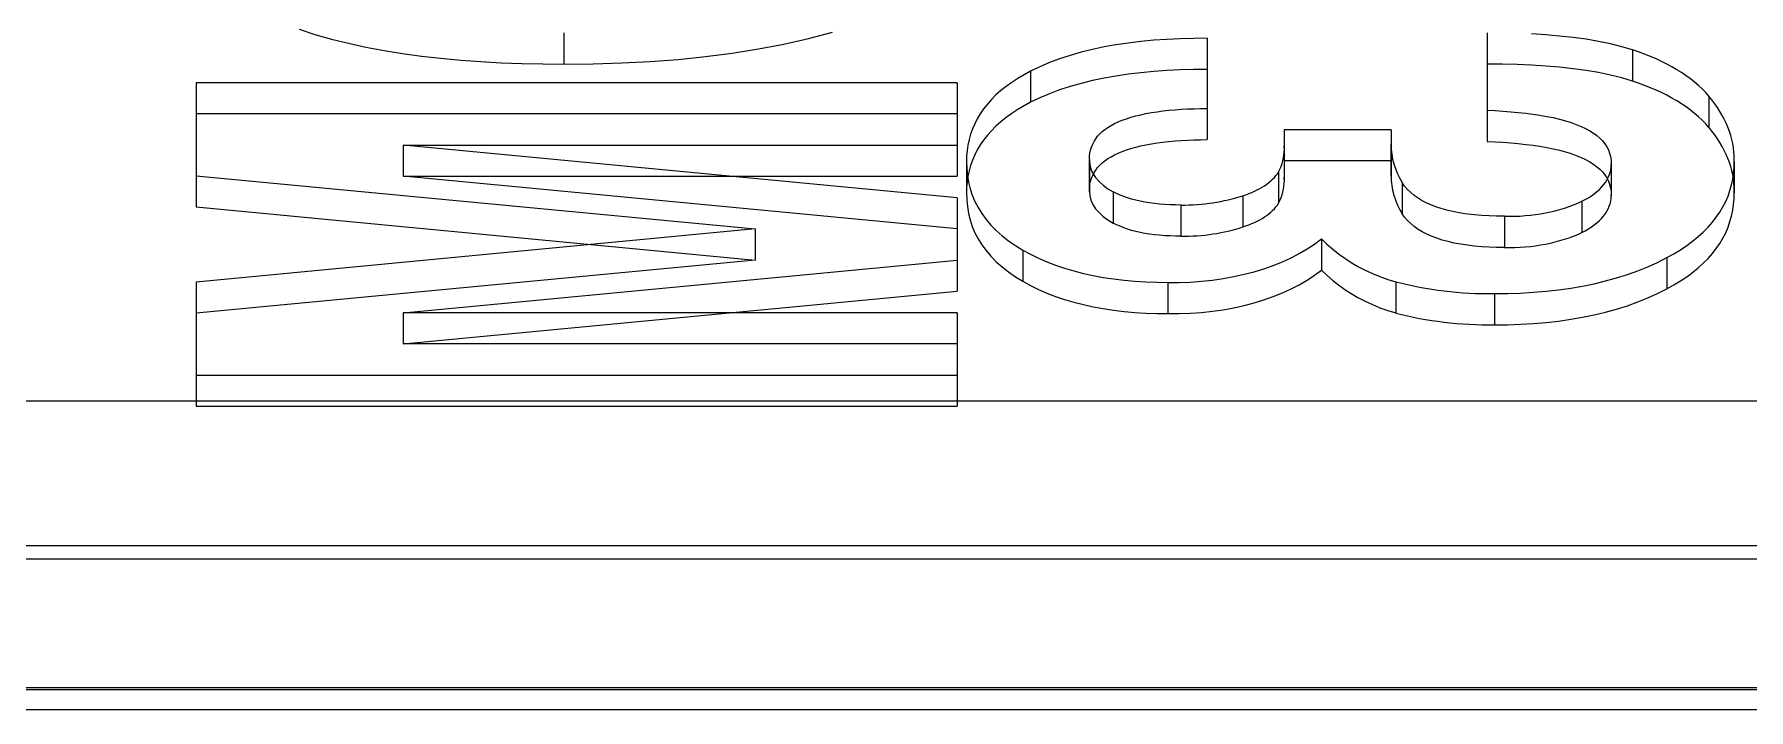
# Model space of a CAD drawing. Extents: x 0 to 171, y 0 to 233.
# Drawn here: x 111.464 to 115.943, y 15.515 to 17.278 of the extents above; entities that cross this region are included whole.
import ezdxf

# ---------------------------------------------------------------- set-up
doc = ezdxf.new("R2010")
doc.units = 0
doc.layers.add('-15N-THT. THIẾT BỊ ĐÓNG MỞ', color=40, linetype='CONTINUOUS')

# ---------------------------------------------------------------- blocks, each defined once
blk = doc.blocks.new('06 - N - SC VSD CHIẾU TRÊN ATV630U75~D11N4')
at = {"layer": '-15N-THT. THIẾT BỊ ĐÓNG MỞ'}
for p, q in [((26.6558, -215.7154), (26.6972, -215.7288)), ((26.6972, -215.7288), (26.7402, -215.7411)), ((26.7402, -215.7411), (26.7847, -215.7522)), ((27.3477, -215.7251), (27.3477, -215.8066)), ((27.9223, -215.7543), (27.9867, -215.7397)), ((27.9867, -215.7397), (28.049, -215.7231)), ((28.855, -215.7475), (28.8221, -215.7515)), ((28.8886, -215.7444), (28.855, -215.7475)), ((28.9228, -215.7419), (28.8886, -215.7444)), ((28.9575, -215.7402), (28.9228, -215.7419)), ((28.9928, -215.7393), (28.9575, -215.7402)), ((29.0284, -215.7389), (28.9928, -215.7393)), ((29.0284, -215.7389), (29.0284, -216.0037)), ((29.76, -215.725), (29.76, -216.0085)), ((29.9129, -215.7301), (29.8758, -215.7278)), ((29.949, -215.7332), (29.9129, -215.7301)), ((29.9841, -215.737), (29.949, -215.7332)), ((30.018, -215.7418), (29.9841, -215.737)), ((30.0506, -215.7473), (30.018, -215.7418)), ((30.0818, -215.7538), (30.0506, -215.7473)), ((26.7847, -215.7522), (26.8305, -215.7622)), ((26.8305, -215.7622), (26.8777, -215.7711)), ((26.8777, -215.7711), (26.9262, -215.7789)), ((26.9262, -215.7789), (26.9758, -215.7856)), ((26.9758, -215.7856), (27.0264, -215.7914)), ((27.0264, -215.7914), (27.078, -215.7962)), ((27.5733, -215.7997), (27.6462, -215.7941)), ((27.6462, -215.7941), (27.7177, -215.7869)), ((27.7177, -215.7869), (27.7876, -215.7779)), ((27.7876, -215.7779), (27.8559, -215.767)), ((27.8559, -215.767), (27.9223, -215.7543)), ((28.6427, -215.7926), (28.6163, -215.8025)), ((28.6702, -215.7836), (28.6427, -215.7926)), ((28.6987, -215.7755), (28.6702, -215.7836)), ((28.7282, -215.7682), (28.6987, -215.7755)), ((28.7587, -215.7618), (28.7282, -215.7682)), ((28.79, -215.7562), (28.7587, -215.7618)), ((28.8221, -215.7515), (28.79, -215.7562)), ((30.1114, -215.7612), (30.0818, -215.7538)), ((30.1394, -215.7696), (30.1114, -215.7612)), ((30.1394, -215.7696), (30.1394, -215.851)), ((27.078, -215.7962), (27.1304, -215.8)), ((27.1304, -215.8), (27.1837, -215.8029)), ((27.1837, -215.8029), (27.2377, -215.805)), ((27.2377, -215.805), (27.2924, -215.8062)), ((27.2924, -215.8062), (27.3477, -215.8066)), ((27.3477, -215.8066), (27.424, -215.8058)), ((27.424, -215.8058), (27.4992, -215.8035)), ((27.4992, -215.8035), (27.5733, -215.7997)), ((28.5497, -215.8342), (28.5332, -215.8439)), ((28.567, -215.8248), (28.5497, -215.8342)), ((28.591, -215.8132), (28.567, -215.8248)), ((28.567, -215.8248), (28.567, -215.9063)), ((28.6163, -215.8025), (28.591, -215.8132)), ((28.79, -215.8377), (28.7587, -215.8433)), ((28.8221, -215.8329), (28.79, -215.8377)), ((28.855, -215.829), (28.8221, -215.8329)), ((28.8886, -215.8258), (28.855, -215.829)), ((28.9228, -215.8234), (28.8886, -215.8258)), ((28.9575, -215.8217), (28.9228, -215.8234)), ((28.9928, -215.8207), (28.9575, -215.8217)), ((29.0284, -215.8204), (28.9928, -215.8207)), ((29.7993, -215.8067), (29.76, -215.8064)), ((29.8379, -215.8077), (29.7993, -215.8067)), ((29.8758, -215.8093), (29.8379, -215.8077)), ((29.9129, -215.8116), (29.8758, -215.8093)), ((29.949, -215.8146), (29.9129, -215.8116)), ((29.9841, -215.8185), (29.949, -215.8146)), ((30.018, -215.8232), (29.9841, -215.8185)), ((30.0506, -215.8288), (30.018, -215.8232)), ((30.0818, -215.8352), (30.0506, -215.8288)), ((30.1114, -215.8427), (30.0818, -215.8352)), ((28.375, -215.8552), (26.3866, -215.8552)), ((26.3866, -215.8552), (26.3866, -216.1795)), ((28.375, -215.8552), (28.375, -216.0992)), ((28.4891, -215.8758), (28.4764, -215.8871)), ((28.5029, -215.8648), (28.4891, -215.8758)), ((28.5176, -215.8541), (28.5029, -215.8648)), ((28.5332, -215.8439), (28.5176, -215.8541)), ((28.6163, -215.8839), (28.591, -215.8947)), ((28.6427, -215.8741), (28.6163, -215.8839)), ((28.6702, -215.8651), (28.6427, -215.8741)), ((28.6987, -215.8569), (28.6702, -215.8651)), ((28.7282, -215.8497), (28.6987, -215.8569)), ((28.7587, -215.8433), (28.7282, -215.8497)), ((30.1394, -215.851), (30.1114, -215.8427)), ((28.4441, -215.9233), (28.4354, -215.9361)), ((28.4539, -215.9109), (28.4441, -215.9233)), ((28.4646, -215.8989), (28.4539, -215.9109)), ((28.4764, -215.8871), (28.4646, -215.8989)), ((28.5332, -215.9254), (28.5176, -215.9356)), ((28.5497, -215.9156), (28.5332, -215.9254)), ((28.567, -215.9063), (28.5497, -215.9156)), ((28.591, -215.8947), (28.567, -215.9063)), ((28.8973, -215.9308), (28.9125, -215.9288)), ((28.9125, -215.9288), (28.9282, -215.9271)), ((28.9282, -215.9271), (28.9442, -215.9257)), ((28.9442, -215.9257), (28.9606, -215.9245)), ((28.9606, -215.9245), (28.9772, -215.9236)), ((28.9772, -215.9236), (28.9941, -215.9229)), ((28.9941, -215.9229), (29.0112, -215.9224)), ((29.0112, -215.9224), (29.0284, -215.9222)), ((29.76, -215.9271), (29.7806, -215.928)), ((29.7806, -215.928), (29.801, -215.9292)), ((29.801, -215.9292), (29.8212, -215.9307)), ((30.3391, -215.8902), (30.3391, -215.9716)), ((28.375, -215.9366), (26.3866, -215.9366)), ((28.4208, -215.9623), (28.415, -215.9759)), ((28.4276, -215.9491), (28.4208, -215.9623)), ((28.4354, -215.9361), (28.4276, -215.9491)), ((28.4764, -215.9686), (28.4646, -215.9803)), ((28.4891, -215.9572), (28.4764, -215.9686)), ((28.5029, -215.9462), (28.4891, -215.9572)), ((28.5176, -215.9356), (28.5029, -215.9462)), ((28.7612, -215.9772), (28.7688, -215.9719)), ((28.7688, -215.9719), (28.7772, -215.9668)), ((28.7772, -215.9668), (28.7862, -215.9619)), ((28.7862, -215.9619), (28.7959, -215.9574)), ((28.7959, -215.9574), (28.8063, -215.953)), ((28.8063, -215.953), (28.8173, -215.949)), ((28.8173, -215.949), (28.8291, -215.9452)), ((28.8291, -215.9452), (28.8415, -215.9418)), ((28.8415, -215.9418), (28.8546, -215.9386)), ((28.8546, -215.9386), (28.8683, -215.9357)), ((28.8683, -215.9357), (28.8825, -215.9331)), ((28.8825, -215.9331), (28.8973, -215.9308)), ((29.8212, -215.9307), (29.841, -215.9325)), ((29.841, -215.9325), (29.8604, -215.9346)), ((29.8604, -215.9346), (29.8793, -215.937)), ((29.8793, -215.937), (29.8976, -215.9398)), ((29.8976, -215.9398), (29.9154, -215.9429)), ((29.9154, -215.9429), (29.9325, -215.9463)), ((29.9325, -215.9463), (29.9488, -215.9501)), ((29.9488, -215.9501), (29.9643, -215.9544)), ((29.9643, -215.9544), (29.9789, -215.9589)), ((29.9789, -215.9589), (29.9925, -215.9638)), ((29.9925, -215.9638), (30.0052, -215.969)), ((30.0052, -215.969), (30.0169, -215.9745)), ((30.0169, -215.9745), (30.0277, -215.9804)), ((28.375, -216.1555), (26.9279, -216.0178)), ((26.9279, -216.0178), (28.375, -216.0178)), ((26.9279, -216.0178), (26.9279, -216.0992)), ((28.4031, -216.0179), (28.401, -216.0323)), ((28.4061, -216.0037), (28.4031, -216.0179)), ((28.4101, -215.9897), (28.4061, -216.0037)), ((28.415, -215.9759), (28.4101, -215.9897)), ((28.4354, -216.0175), (28.4276, -216.0305)), ((28.4441, -216.0048), (28.4354, -216.0175)), ((28.4539, -215.9924), (28.4441, -216.0048)), ((28.4646, -215.9803), (28.4539, -215.9924)), ((28.726, -216.0231), (28.7291, -216.0156)), ((28.7291, -216.0156), (28.7328, -216.0084)), ((28.7328, -216.0084), (28.7371, -216.0015)), ((28.7371, -216.0015), (28.7421, -215.995)), ((28.7421, -215.995), (28.7478, -215.9888)), ((28.7478, -215.9888), (28.7542, -215.9829)), ((28.7542, -215.9829), (28.7612, -215.9772)), ((28.8415, -216.0232), (28.8546, -216.02)), ((28.8546, -216.02), (28.8683, -216.0171)), ((28.8683, -216.0171), (28.8825, -216.0145)), ((28.8825, -216.0145), (28.8973, -216.0123)), ((28.8973, -216.0123), (28.9125, -216.0103)), ((28.9125, -216.0103), (28.9282, -216.0086)), ((28.9282, -216.0086), (28.9442, -216.0071)), ((28.9442, -216.0071), (28.9606, -216.0059)), ((28.9606, -216.0059), (28.9772, -216.005)), ((28.9772, -216.005), (28.9941, -216.0043)), ((28.9941, -216.0043), (29.0112, -216.0039)), ((29.0112, -216.0039), (29.0284, -216.0037)), ((29.2295, -215.978), (29.2295, -216.1026)), ((29.5089, -215.978), (29.2295, -215.978)), ((29.5087, -216.0983), (29.5087, -216.0168)), ((29.5089, -215.978), (29.5089, -216.0894)), ((29.76, -216.0085), (29.7806, -216.0095)), ((29.7806, -216.0095), (29.801, -216.0107)), ((29.801, -216.0107), (29.8212, -216.0122)), ((29.8212, -216.0122), (29.841, -216.014)), ((29.841, -216.014), (29.8604, -216.016)), ((29.8604, -216.016), (29.8793, -216.0184)), ((29.8793, -216.0184), (29.8976, -216.0212)), ((30.0277, -215.9804), (30.0375, -215.9866)), ((30.0375, -215.9866), (30.0463, -215.993)), ((30.0463, -215.993), (30.0542, -215.9997)), ((30.0542, -215.9997), (30.0612, -216.0068)), ((30.0612, -216.0068), (30.0672, -216.0143)), ((30.0672, -216.0143), (30.0722, -216.0221)), ((28.3997, -216.0469), (28.3993, -216.0616)), ((28.3993, -216.0616), (28.3999, -216.0795)), ((28.3993, -216.0616), (28.3993, -216.143)), ((28.401, -216.0323), (28.3997, -216.0469)), ((28.415, -216.0573), (28.4101, -216.0711)), ((28.4208, -216.0438), (28.415, -216.0573)), ((28.4276, -216.0305), (28.4208, -216.0438)), ((28.7205, -216.139), (28.7205, -216.0576)), ((28.7206, -216.0553), (28.7209, -216.047)), ((28.7206, -216.0553), (28.7206, -216.1368)), ((28.7209, -216.047), (28.7219, -216.0388)), ((28.7219, -216.0388), (28.7237, -216.0308)), ((28.7237, -216.0308), (28.726, -216.0231)), ((28.7478, -216.0702), (28.7542, -216.0643)), ((28.7542, -216.0643), (28.7612, -216.0587)), ((28.7612, -216.0587), (28.7688, -216.0533)), ((28.7688, -216.0533), (28.7772, -216.0482)), ((28.7772, -216.0482), (28.7862, -216.0434)), ((28.7862, -216.0434), (28.7959, -216.0388)), ((28.7959, -216.0388), (28.8063, -216.0345)), ((28.8063, -216.0345), (28.8173, -216.0304)), ((28.8173, -216.0304), (28.8291, -216.0267)), ((28.8291, -216.0267), (28.8415, -216.0232)), ((29.5089, -216.0594), (29.2295, -216.0594)), ((29.2298, -216.1103), (29.2298, -216.0288)), ((29.8976, -216.0212), (29.9154, -216.0243)), ((29.9154, -216.0243), (29.9325, -216.0277)), ((29.9325, -216.0277), (29.9488, -216.0316)), ((29.9488, -216.0316), (29.9643, -216.0358)), ((29.9643, -216.0358), (29.9789, -216.0403)), ((29.9789, -216.0403), (29.9925, -216.0452)), ((29.9925, -216.0452), (30.0052, -216.0504)), ((30.0052, -216.0504), (30.0169, -216.056)), ((30.0169, -216.056), (30.0277, -216.0619)), ((30.0277, -216.0619), (30.0375, -216.068)), ((30.0722, -216.0221), (30.0764, -216.0303)), ((30.0764, -216.0303), (30.0797, -216.0389)), ((30.0797, -216.0389), (30.0821, -216.0479)), ((30.0821, -216.0479), (30.0835, -216.0571)), ((30.0835, -216.0571), (30.084, -216.0665)), ((30.4049, -216.0763), (30.4053, -216.0609)), ((30.4053, -216.1386), (30.4053, -216.0572)), ((30.4053, -216.0609), (30.4053, -216.1423)), ((26.3866, -216.098), (27.8472, -216.2368)), ((26.9279, -216.0992), (28.375, -216.0992)), ((28.375, -216.2369), (26.9279, -216.0992)), ((28.3999, -216.0795), (28.4017, -216.0973)), ((28.4031, -216.0994), (28.401, -216.1137)), ((28.4017, -216.0973), (28.4047, -216.1148)), ((28.4061, -216.0851), (28.4031, -216.0994)), ((28.4101, -216.0711), (28.4061, -216.0851)), ((28.7237, -216.1123), (28.726, -216.1045)), ((28.726, -216.1045), (28.7291, -216.097)), ((28.7291, -216.097), (28.7328, -216.0898)), ((28.7328, -216.0898), (28.7371, -216.083)), ((28.7371, -216.083), (28.7421, -216.0764)), ((28.7421, -216.0764), (28.7478, -216.0702)), ((29.2149, -216.0881), (29.2149, -216.1695)), ((30.0375, -216.068), (30.0463, -216.0744)), ((30.0463, -216.0744), (30.0542, -216.0812)), ((30.0542, -216.0812), (30.0612, -216.0882)), ((30.0612, -216.0882), (30.0672, -216.0957)), ((30.0672, -216.0957), (30.0722, -216.1035)), ((30.0722, -216.1035), (30.0764, -216.1118)), ((30.084, -216.0665), (30.084, -216.1479)), ((30.0841, -216.1505), (30.0841, -216.0691)), ((30.3982, -216.1217), (30.4013, -216.1068)), ((30.4013, -216.1068), (30.4035, -216.0916)), ((30.4035, -216.0916), (30.4049, -216.0763)), ((28.3997, -216.1283), (28.3993, -216.143)), ((28.3993, -216.143), (28.3999, -216.161)), ((28.401, -216.1137), (28.3997, -216.1283)), ((28.4047, -216.1148), (28.409, -216.132)), ((28.409, -216.132), (28.4146, -216.1488)), ((28.4146, -216.1488), (28.4215, -216.1653)), ((28.7206, -216.1367), (28.7209, -216.1284)), ((28.7209, -216.1284), (28.7219, -216.1203)), ((28.7219, -216.1203), (28.7237, -216.1123)), ((28.7915, -216.1445), (28.783, -216.1401)), ((28.783, -216.1402), (28.783, -216.2216)), ((28.8005, -216.1485), (28.7915, -216.1445)), ((28.8101, -216.1523), (28.8005, -216.1485)), ((28.8202, -216.1559), (28.8101, -216.1523)), ((29.1215, -216.1501), (29.1215, -216.2315)), ((29.5374, -216.1159), (29.5374, -216.1974)), ((29.544, -216.1249), (29.5374, -216.1159)), ((29.5515, -216.1335), (29.544, -216.1249)), ((29.56, -216.1417), (29.5515, -216.1335)), ((29.5693, -216.1494), (29.56, -216.1417)), ((29.5794, -216.1566), (29.5693, -216.1494)), ((30.0764, -216.1118), (30.0797, -216.1204)), ((30.0797, -216.1204), (30.0821, -216.1293)), ((30.0821, -216.1293), (30.0835, -216.1385)), ((30.0835, -216.1385), (30.084, -216.1479)), ((30.3828, -216.1653), (30.3889, -216.151)), ((30.3889, -216.151), (30.394, -216.1365)), ((30.394, -216.1365), (30.3982, -216.1217)), ((30.4049, -216.1578), (30.4053, -216.1423)), ((26.3866, -216.1795), (27.8472, -216.3182)), ((28.375, -216.1555), (28.375, -216.3995)), ((28.3999, -216.161), (28.4017, -216.1787)), ((28.4017, -216.1787), (28.4047, -216.1962)), ((28.4047, -216.1962), (28.409, -216.2134)), ((28.4215, -216.1653), (28.4298, -216.1813)), ((28.4298, -216.1813), (28.4396, -216.197)), ((28.4396, -216.197), (28.4507, -216.2122)), ((28.8307, -216.1591), (28.8202, -216.1559)), ((28.8418, -216.1621), (28.8307, -216.1591)), ((28.8533, -216.1647), (28.8418, -216.1621)), ((28.8652, -216.167), (28.8533, -216.1647)), ((28.8775, -216.169), (28.8652, -216.167)), ((28.8904, -216.1707), (28.8775, -216.169)), ((28.9036, -216.172), (28.8904, -216.1707)), ((28.9172, -216.1731), (28.9036, -216.172)), ((28.9311, -216.1739), (28.9172, -216.1731)), ((28.9452, -216.1743), (28.9311, -216.1739)), ((28.9595, -216.1745), (28.9452, -216.1743)), ((28.9595, -216.1745), (28.9595, -216.2559)), ((29.544, -216.2064), (29.5374, -216.1974)), ((29.5903, -216.1632), (29.5794, -216.1566)), ((29.602, -216.1693), (29.5903, -216.1632)), ((29.6145, -216.1748), (29.602, -216.1693)), ((29.6279, -216.1799), (29.6145, -216.1748)), ((29.6422, -216.1845), (29.6279, -216.1799)), ((29.6575, -216.1886), (29.6422, -216.1845)), ((29.6736, -216.1923), (29.6575, -216.1886)), ((29.6905, -216.1954), (29.6736, -216.1923)), ((29.7081, -216.198), (29.6905, -216.1954)), ((29.7264, -216.2001), (29.7081, -216.198)), ((30.0071, -216.1647), (30.0071, -216.2462)), ((30.3583, -216.2065), (30.3675, -216.193)), ((30.3675, -216.193), (30.3757, -216.1793)), ((30.3757, -216.1793), (30.3828, -216.1653)), ((30.3982, -216.2032), (30.4013, -216.1882)), ((30.4013, -216.1882), (30.4035, -216.1731)), ((30.4035, -216.1731), (30.4049, -216.1578)), ((27.8472, -216.2368), (26.3866, -216.3755)), ((27.8472, -216.2368), (27.8472, -216.3182)), ((28.409, -216.2134), (28.4146, -216.2302)), ((28.4146, -216.2302), (28.4215, -216.2467)), ((28.4507, -216.2122), (28.4632, -216.2269)), ((28.4632, -216.2269), (28.4772, -216.241)), ((28.4772, -216.241), (28.4925, -216.2547)), ((28.7915, -216.2259), (28.783, -216.2216)), ((28.8005, -216.23), (28.7915, -216.2259)), ((28.8101, -216.2338), (28.8005, -216.23)), ((28.8202, -216.2373), (28.8101, -216.2338)), ((28.8307, -216.2406), (28.8202, -216.2373)), ((28.8418, -216.2435), (28.8307, -216.2406)), ((28.8533, -216.2461), (28.8418, -216.2435)), ((29.5515, -216.215), (29.544, -216.2064)), ((29.56, -216.2231), (29.5515, -216.215)), ((29.5693, -216.2309), (29.56, -216.2231)), ((29.5794, -216.238), (29.5693, -216.2309)), ((29.5903, -216.2447), (29.5794, -216.238)), ((29.7453, -216.2017), (29.7264, -216.2001)), ((29.7647, -216.2029), (29.7453, -216.2017)), ((29.7845, -216.2035), (29.7647, -216.2029)), ((29.8046, -216.2037), (29.7845, -216.2035)), ((29.8046, -216.2037), (29.8046, -216.2852)), ((30.3243, -216.2449), (30.3367, -216.2324)), ((30.3367, -216.2324), (30.348, -216.2196)), ((30.348, -216.2196), (30.3583, -216.2065)), ((30.3828, -216.2467), (30.3889, -216.2324)), ((30.3889, -216.2324), (30.394, -216.2179)), ((30.394, -216.2179), (30.3982, -216.2032)), ((28.4215, -216.2467), (28.4298, -216.2628)), ((28.4298, -216.2628), (28.4396, -216.2784)), ((28.4396, -216.2784), (28.4507, -216.2936)), ((28.4925, -216.2547), (28.5093, -216.2677)), ((28.5093, -216.2677), (28.5274, -216.2802)), ((28.5274, -216.2802), (28.5468, -216.2921)), ((28.8652, -216.2484), (28.8533, -216.2461)), ((28.8775, -216.2504), (28.8652, -216.2484)), ((28.8904, -216.2521), (28.8775, -216.2504)), ((28.9036, -216.2535), (28.8904, -216.2521)), ((28.9172, -216.2545), (28.9036, -216.2535)), ((28.9311, -216.2553), (28.9172, -216.2545)), ((28.9452, -216.2558), (28.9311, -216.2553)), ((28.9595, -216.2559), (28.9452, -216.2558)), ((29.3267, -216.263), (29.3409, -216.2763)), ((29.3267, -216.263), (29.3267, -216.3444)), ((29.3409, -216.2763), (29.3558, -216.2892)), ((29.602, -216.2507), (29.5903, -216.2447)), ((29.6145, -216.2562), (29.602, -216.2507)), ((29.6279, -216.2613), (29.6145, -216.2562)), ((29.6422, -216.2659), (29.6279, -216.2613)), ((29.6575, -216.2701), (29.6422, -216.2659)), ((29.6736, -216.2737), (29.6575, -216.2701)), ((29.6905, -216.2769), (29.6736, -216.2737)), ((29.7081, -216.2795), (29.6905, -216.2769)), ((29.7264, -216.2816), (29.7081, -216.2795)), ((29.7453, -216.2832), (29.7264, -216.2816)), ((29.7647, -216.2843), (29.7453, -216.2832)), ((29.7845, -216.285), (29.7647, -216.2843)), ((29.8046, -216.2852), (29.7845, -216.285)), ((30.2645, -216.2912), (30.2809, -216.2802)), ((30.2809, -216.2802), (30.2964, -216.2688)), ((30.2964, -216.2688), (30.3109, -216.257)), ((30.3109, -216.257), (30.3243, -216.2449)), ((30.348, -216.301), (30.3583, -216.2879)), ((30.3583, -216.2879), (30.3675, -216.2745)), ((30.3675, -216.2745), (30.3757, -216.2607)), ((30.3757, -216.2607), (30.3828, -216.2467)), ((27.8472, -216.3182), (26.3866, -216.457)), ((26.9279, -216.4557), (28.375, -216.3181)), ((28.4507, -216.2936), (28.4632, -216.3083)), ((28.4632, -216.3083), (28.4772, -216.3225)), ((28.4772, -216.3225), (28.4925, -216.3361)), ((28.5468, -216.2921), (28.5667, -216.303)), ((28.5468, -216.2921), (28.5468, -216.3735)), ((28.5667, -216.303), (28.5877, -216.3132)), ((28.5877, -216.3132), (28.6095, -216.3227)), ((28.6095, -216.3227), (28.6322, -216.3315)), ((28.6322, -216.3315), (28.6557, -216.3395)), ((29.3558, -216.2892), (29.3713, -216.3015)), ((29.3713, -216.3015), (29.3876, -216.3132)), ((29.3876, -216.3132), (29.4045, -216.3242)), ((29.4045, -216.3242), (29.4222, -216.3346)), ((30.1793, -216.3356), (30.2045, -216.3241)), ((30.2045, -216.3241), (30.2288, -216.3119)), ((30.2288, -216.3119), (30.2471, -216.3018)), ((30.2288, -216.3119), (30.2288, -216.3934)), ((30.2471, -216.3018), (30.2645, -216.2912)), ((30.3109, -216.3385), (30.3243, -216.3263)), ((30.3243, -216.3263), (30.3367, -216.3138)), ((30.3367, -216.3138), (30.348, -216.301)), ((26.3866, -216.3755), (26.3866, -216.6998)), ((28.4925, -216.3361), (28.5093, -216.3492)), ((28.5093, -216.3492), (28.5274, -216.3617)), ((28.5274, -216.3617), (28.5468, -216.3735)), ((28.5468, -216.3735), (28.5667, -216.3844)), ((28.6557, -216.3395), (28.6799, -216.3467)), ((28.6799, -216.3467), (28.7049, -216.3531)), ((28.7049, -216.3531), (28.7306, -216.3587)), ((28.7306, -216.3587), (28.7569, -216.3635)), ((28.7569, -216.3635), (28.7839, -216.3676)), ((28.7839, -216.3676), (28.8113, -216.3709)), ((28.8113, -216.3709), (28.8393, -216.3734)), ((28.8393, -216.3734), (28.8678, -216.3752)), ((28.8678, -216.3752), (28.8966, -216.3762)), ((28.8966, -216.3762), (28.9258, -216.3766)), ((28.9258, -216.3766), (28.9258, -216.458)), ((29.3267, -216.3444), (29.3409, -216.3578)), ((29.3409, -216.3578), (29.3558, -216.3706)), ((29.3558, -216.3706), (29.3713, -216.3829)), ((29.4222, -216.3346), (29.4407, -216.3443)), ((29.4407, -216.3443), (29.4598, -216.3532)), ((29.4598, -216.3532), (29.4797, -216.3613)), ((29.4797, -216.3613), (29.5002, -216.3685)), ((29.5002, -216.3685), (29.5214, -216.3749)), ((29.5214, -216.3749), (29.5214, -216.4563)), ((30.0395, -216.3799), (30.0692, -216.3728)), ((30.0692, -216.3728), (30.098, -216.3648)), ((30.098, -216.3648), (30.126, -216.3559)), ((30.126, -216.3559), (30.1531, -216.3461)), ((30.1531, -216.3461), (30.1793, -216.3356)), ((30.2471, -216.3832), (30.2645, -216.3726)), ((30.2645, -216.3726), (30.2809, -216.3616)), ((30.2809, -216.3616), (30.2964, -216.3502)), ((30.2964, -216.3502), (30.3109, -216.3385)), ((26.9279, -216.5372), (28.375, -216.3995)), ((28.5667, -216.3844), (28.5877, -216.3947)), ((28.5877, -216.3947), (28.6095, -216.4042)), ((28.6095, -216.4042), (28.6322, -216.413)), ((28.6322, -216.413), (28.6557, -216.4209)), ((28.6557, -216.4209), (28.6799, -216.4281)), ((29.3713, -216.3829), (29.3876, -216.3946)), ((29.3876, -216.3946), (29.4045, -216.4057)), ((29.4045, -216.4057), (29.4222, -216.4161)), ((29.4222, -216.4161), (29.4407, -216.4257)), ((29.7789, -216.4058), (29.8132, -216.4054)), ((29.7789, -216.4058), (29.7789, -216.4873)), ((29.8132, -216.4054), (29.8472, -216.4043)), ((29.8472, -216.4043), (29.8807, -216.4023)), ((29.8807, -216.4023), (29.9137, -216.3995)), ((29.9137, -216.3995), (29.9462, -216.3959)), ((29.9462, -216.3959), (29.978, -216.3914)), ((29.978, -216.3914), (30.0091, -216.3861)), ((30.0091, -216.3861), (30.0395, -216.3799)), ((30.1531, -216.4276), (30.1793, -216.417)), ((30.1793, -216.417), (30.2045, -216.4056)), ((30.2045, -216.4056), (30.2288, -216.3934)), ((30.2288, -216.3934), (30.2471, -216.3832)), ((28.375, -216.4557), (26.9279, -216.4557)), ((26.9279, -216.4557), (26.9279, -216.5372)), ((28.375, -216.4557), (28.375, -216.6998)), ((28.6799, -216.4281), (28.7049, -216.4345)), ((28.7049, -216.4345), (28.7306, -216.4402)), ((28.7306, -216.4402), (28.7569, -216.445)), ((28.7569, -216.445), (28.7839, -216.449)), ((28.7839, -216.449), (28.8113, -216.4523)), ((28.8113, -216.4523), (28.8393, -216.4548)), ((28.8393, -216.4548), (28.8678, -216.4566)), ((28.8678, -216.4566), (28.8966, -216.4577)), ((28.8966, -216.4577), (28.9258, -216.458)), ((29.4407, -216.4257), (29.4598, -216.4346)), ((29.4598, -216.4346), (29.4797, -216.4427)), ((29.4797, -216.4427), (29.5002, -216.4499)), ((29.5002, -216.4499), (29.5214, -216.4563)), ((29.978, -216.4729), (30.0091, -216.4675)), ((30.0091, -216.4675), (30.0395, -216.4613)), ((30.0395, -216.4613), (30.0692, -216.4542)), ((30.0692, -216.4542), (30.098, -216.4462)), ((30.098, -216.4462), (30.126, -216.4373)), ((30.126, -216.4373), (30.1531, -216.4276)), ((29.7789, -216.4873), (29.8132, -216.4869)), ((29.8132, -216.4869), (29.8472, -216.4857)), ((29.8472, -216.4857), (29.8807, -216.4838)), ((29.8807, -216.4838), (29.9137, -216.481)), ((29.9137, -216.481), (29.9462, -216.4774)), ((29.9462, -216.4774), (29.978, -216.4729)), ((28.375, -216.5372), (26.9279, -216.5372)), ((26.3866, -216.6183), (28.375, -216.6183)), ((39.5042, -216.6867), (-38.8143, -216.6867)), ((26.3866, -216.6998), (28.375, -216.6998)), ((39.5042, -217.0643), (-38.8143, -217.0643)), ((-42.1675, -217.098), (65.906, -217.098)), ((-38.8143, -217.4339), (39.5042, -217.4339)), ((39.5042, -217.4399), (-38.8143, -217.4399)), ((39.5042, -217.4922), (-38.8143, -217.4922))]:
    blk.add_line(p, q, dxfattribs=at)
for centre, major_axis, start_param, end_param in [((29.9033, -216.013), (-0.4857, 0), -2.684719, -2.078367), ((29.9033, -216.0945), (-0.4857, 0), -2.684719, -2.078367), ((29.7315, -216.0572), (-0.6738, 0), -3.141519, -2.694685), ((29.7315, -216.1386), (-0.6738, 0), -3.141519, -2.694685), ((30.0429, -216.0168), (-0.5342, 0), -0.029092, 0), ((30.0429, -216.0168), (-0.5342, 0), 0, 0.329288), ((28.9176, -216.0576), (-0.1971, 0), -0.020026, 0.000108), ((28.9176, -216.0576), (-0.1971, 0), 0.000108, 0.819), ((28.8622, -216.0288), (-0.3676, 0), 2.856575, 3.141593), ((28.8622, -216.0288), (-0.3676, 0), -3.141593, -3.105264), ((29.7315, -216.0572), (-0.6738, 0), 3.132023, 3.141666), ((29.0241, -216.0476), (-0.2035, 0), 2.070188, 2.787361), ((28.8622, -216.1103), (-0.3676, 0), -3.141593, -3.105264), ((30.0429, -216.0983), (-0.5342, 0), -0.029092, 0), ((30.0429, -216.0983), (-0.5342, 0), 0, 0.329288), ((29.865, -216.0691), (-0.219, 0), 2.276417, 3.141593), ((29.865, -216.0691), (-0.219, 0), -3.141593, -3.120748), ((28.9176, -216.139), (-0.1971, 0), -0.020026, 0.000108), ((28.9176, -216.139), (-0.1971, 0), 0.000108, 0.819), ((28.9639, -215.9948), (-0.3132, 0), 1.556867, 2.098142), ((28.8622, -216.1103), (-0.3676, 0), 2.856575, 3.141593), ((29.865, -216.1505), (-0.219, 0), 2.276417, 3.141593), ((29.865, -216.1505), (-0.219, 0), -3.141593, -3.120748), ((29.7315, -216.1386), (-0.6738, 0), 3.132023, 3.141666), ((29.0241, -216.1291), (-0.2035, 0), 2.070188, 2.787361), ((29.8173, -216.0331), (-0.2978, 0), 1.528104, 2.261785), ((28.9639, -216.0763), (-0.3132, 0), 1.556867, 2.098142), ((28.94, -216.1036), (-0.4762, 0), 1.540823, 2.518344), ((29.8173, -216.1145), (-0.2978, 0), 1.528104, 2.261785), ((28.94, -216.185), (-0.4762, 0), 1.540823, 2.518344), ((29.7678, -216.0681), (-0.5889, 0), 1.139065, 1.58972), ((29.7678, -216.1496), (-0.5889, 0), 1.139065, 1.58972)]:
    blk.add_ellipse(centre, major_axis=major_axis, ratio=0.573576, start_param=start_param, end_param=end_param, dxfattribs=at)

msp = doc.modelspace()

# ---------------------------------------------------------------- block references
msp.add_blockref('06 - N - SC VSD CHIẾU TRÊN ATV630U75~D11N4', (85.5, 233.0068))

doc.saveas('drawing.dxf')
